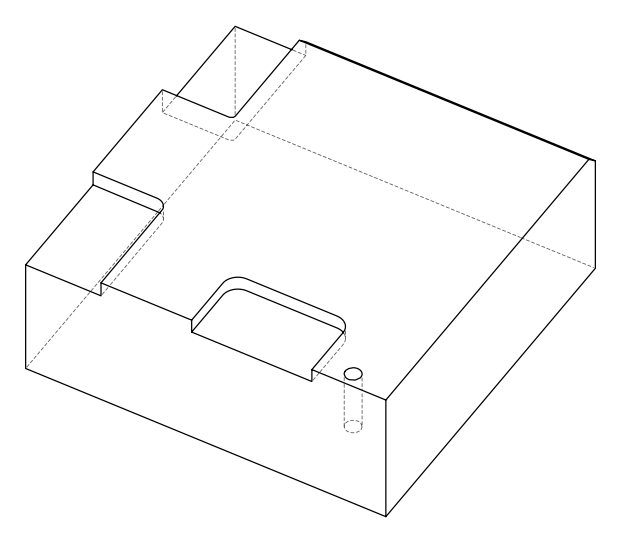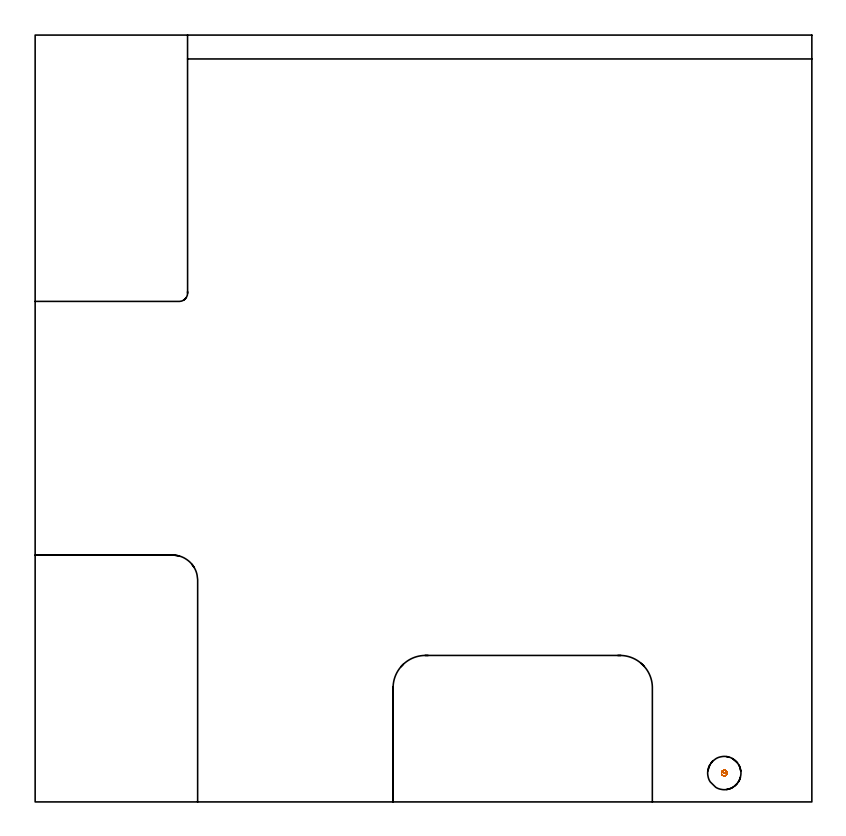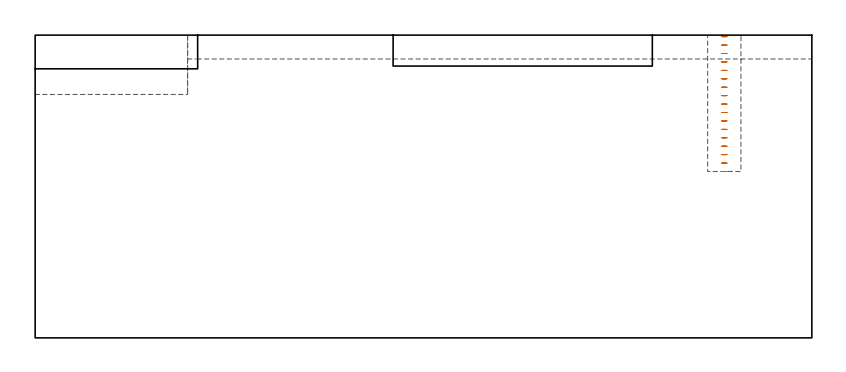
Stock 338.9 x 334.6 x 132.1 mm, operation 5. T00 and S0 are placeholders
(PLAN: 5 operations, 4 tool changes, 91.1 min)
(1 AREA_MILL | FG_CHAMFER_SURFACE | UGT0205_001 | 8.95 min | 15055 mm3)
(2 MILL_CORNER_NOTCH_RECTANGULAR | CORNER_NOTCH_RECTANGULAR | UGT0201_104 | Follow Part, ap 5, ae 75% | 4.09 min | 111877 mm3)
(3 MILL_CORNER_NOTCH_RECTANGULAR_1 | CORNER_NOTCH_RECTANGULAR_1 | NXT0201_008 | Follow Part, ap 1.5, ae 75% | 74.88 min | 199755 mm3)
(4 MILL_SLOT | SLOT_PARTIAL_RECTANGULAR | UGT0201_006 | Follow Part, ap 7, ae 75% | 2.39 min | 96426 mm3)
(5 MILL_BLIND_HOLE_FROM_SOLID_MATERIAL | STEP1POCKET | UGT0201_130 | Spiral | 0.82 min | 9828 mm3)
(TOOL UGT0205_001 | Chamfer Mill 20 x 3 x 45 deg. | D20 FL50 Z2)
(TOOL UGT0201_104 | End Mill 20 mm | D20 FL22 Z2)
(TOOL NXT0201_008 | ENDMILL 6mm [2P460-0600-NA 1630] | D6 FL26 Z6)
(TOOL UGT0201_006 | End Mill 28 mm | D28 FL25 Z2)
(TOOL UGT0201_130 | Carbide End Mill 12.0 | D12 FL15 Z4)
(OP 5 MILL_BLIND_HOLE_FROM_SOLID_MATERIAL)
G17 G21 G94 G90
T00 M6
G54
G17 G0 G90 X300.7 Y12.6 S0 M3
G43 Z142.1 H0
Z131.424
G94 G3 X301.325 Y13.225 R0.625 F250.
X300.7 Y13.85 R0.625
X299.45 Y12.6 R1.25
X300.7 Y13.85 R-1.25
X300.075 Y13.225 R0.625
X300.7 Y12.6 R0.625
G0 Z127.747
G3 X301.325 Y13.225 R0.625
X300.7 Y13.85 R0.625
X299.45 Y12.6 R1.25
X300.7 Y13.85 R-1.25
X300.075 Y13.225 R0.625
X300.7 Y12.6 R0.625
G0 Z124.071
G3 X301.325 Y13.225 R0.625
X300.7 Y13.85 R0.625
X299.45 Y12.6 R1.25
X300.7 Y13.85 R-1.25
X300.075 Y13.225 R0.625
X300.7 Y12.6 R0.625
G0 Z120.394
G3 X301.325 Y13.225 R0.625
X300.7 Y13.85 R0.625
X299.45 Y12.6 R1.25
X300.7 Y13.85 R-1.25
X300.075 Y13.225 R0.625
X300.7 Y12.6 R0.625
G0 Z116.718
G3 X301.325 Y13.225 R0.625
X300.7 Y13.85 R0.625
X299.45 Y12.6 R1.25
X300.7 Y13.85 R-1.25
X300.075 Y13.225 R0.625
X300.7 Y12.6 R0.625
G0 Z113.041
G3 X301.325 Y13.225 R0.625
X300.7 Y13.85 R0.625
X299.45 Y12.6 R1.25
X300.7 Y13.85 R-1.25
X300.075 Y13.225 R0.625
X300.7 Y12.6 R0.625
G0 Z109.365
G3 X301.325 Y13.225 R0.625
X300.7 Y13.85 R0.625
X299.45 Y12.6 R1.25
X300.7 Y13.85 R-1.25
X300.075 Y13.225 R0.625
X300.7 Y12.6 R0.625
G0 Z105.688
G3 X301.325 Y13.225 R0.625
X300.7 Y13.85 R0.625
X299.45 Y12.6 R1.25
X300.7 Y13.85 R-1.25
X300.075 Y13.225 R0.625
X300.7 Y12.6 R0.625
G0 Z102.012
G3 X301.325 Y13.225 R0.625
X300.7 Y13.85 R0.625
X299.45 Y12.6 R1.25
X300.7 Y13.85 R-1.25
X300.075 Y13.225 R0.625
X300.7 Y12.6 R0.625
G0 Z98.335
G3 X301.325 Y13.225 R0.625
X300.7 Y13.85 R0.625
X299.45 Y12.6 R1.25
X300.7 Y13.85 R-1.25
X300.075 Y13.225 R0.625
X300.7 Y12.6 R0.625
G0 Z94.659
G3 X301.325 Y13.225 R0.625
X300.7 Y13.85 R0.625
X299.45 Y12.6 R1.25
X300.7 Y13.85 R-1.25
X300.075 Y13.225 R0.625
X300.7 Y12.6 R0.625
G0 Z90.982
G3 X301.325 Y13.225 R0.625
X300.7 Y13.85 R0.625
X299.45 Y12.6 R1.25
X300.7 Y13.85 R-1.25
X300.075 Y13.225 R0.625
X300.7 Y12.6 R0.625
G0 Z87.306
G3 X301.325 Y13.225 R0.625
X300.7 Y13.85 R0.625
X299.45 Y12.6 R1.25
X300.7 Y13.85 R-1.25
X300.075 Y13.225 R0.625
X300.7 Y12.6 R0.625
G0 Z83.629
G3 X301.325 Y13.225 R0.625
X300.7 Y13.85 R0.625
X299.45 Y12.6 R1.25
X300.7 Y13.85 R-1.25
X300.075 Y13.225 R0.625
X300.7 Y12.6 R0.625
G0 Z79.953
G3 X301.325 Y13.225 R0.625
X300.7 Y13.85 R0.625
X299.45 Y12.6 R1.25
X300.7 Y13.85 R-1.25
X300.075 Y13.225 R0.625
X300.7 Y12.6 R0.625
G0 Z76.276
G3 X301.325 Y13.225 R0.625
X300.7 Y13.85 R0.625
X299.45 Y12.6 R1.25
X300.7 Y13.85 R-1.25
X300.075 Y13.225 R0.625
X300.7 Y12.6 R0.625
G0 Z72.6
G3 X301.325 Y13.225 R0.625
X300.7 Y13.85 R0.625
X299.45 Y12.6 R1.25
X300.7 Y13.85 R-1.25
X300.075 Y13.225 R0.625
X300.7 Y12.6 R0.625
G0 Z142.1
M5
M2
